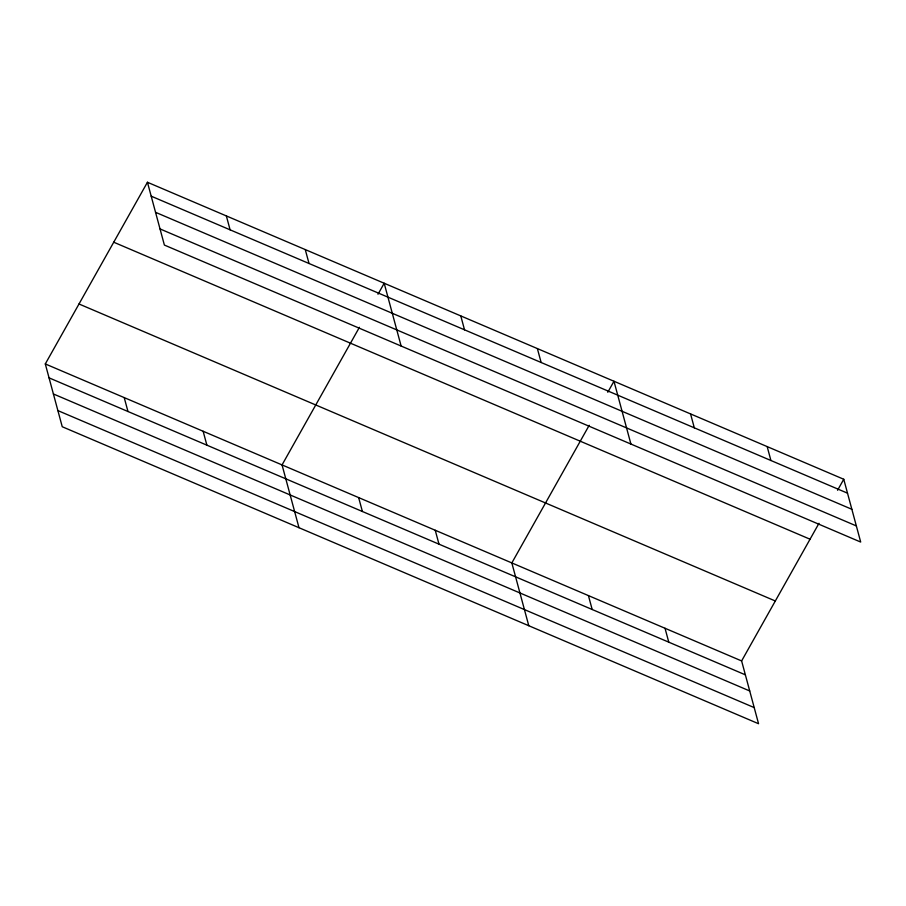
<?xml version="1.0" encoding="UTF-8"?>
<svg xmlns="http://www.w3.org/2000/svg" width="906" height="906" viewBox="0 0 906 906"><rect width="100%" height="100%" fill="white"/><g stroke="black" fill="none" stroke-linecap="round" stroke-linejoin="round"><path stroke-width="1.36" d="M818.99 523.306L741.618 660.938L758.56 723.735L62.242 426.737L45.3 363.94L147.44 182.265L843.758 479.263L860.7 542.06L164.382 245.062L147.44 182.265M359.422 327.293L282.049 464.925L298.991 527.711M377.995 294.257L384.189 283.25L401.132 346.047M589.206 425.299L511.833 562.932L528.776 625.718M607.779 392.264L613.974 381.256L630.916 444.053M837.563 490.271L843.758 479.263M151.189 196.172L847.506 493.17M155.538 212.31L851.867 509.297M160.022 228.924L856.351 525.922M113.737 242.219L810.055 539.217M79.003 303.986L775.321 600.984M45.3 363.94L741.618 660.938M49.049 377.847L745.366 674.834M53.409 393.974L749.726 690.972M57.893 410.599L754.211 707.597M767.167 446.59L770.915 460.497M690.565 413.929L694.313 427.825M665.027 628.266L668.775 642.173M537.371 348.584L541.131 362.491M588.424 595.593L592.184 609.5M460.78 315.911L464.529 329.818M435.242 530.259L438.991 544.166M305.265 249.592L309.025 263.487M358.64 497.587L362.4 511.494M226.353 215.922L230.101 229.83M203.137 431.256L206.885 445.163M124.213 397.598L127.973 411.505"/></g></svg>
